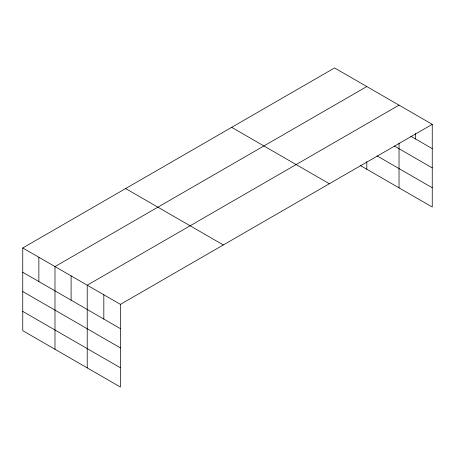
<?xml version="1.0" encoding="UTF-8"?>
<svg xmlns="http://www.w3.org/2000/svg" width="455" height="455" viewBox="0 0 455 455"><rect width="100%" height="100%" fill="white"/><g stroke="black" fill="none" stroke-linecap="round" stroke-linejoin="round"><path stroke-width="0.68" d="M22.75 247.964L120.433 304.361L120.433 387.063L22.75 330.666L22.75 247.964L334.567 67.937L432.25 124.334L432.25 207.036L360.235 165.455M366.804 86.552L54.987 266.579L54.987 349.275M399.035 105.162L87.224 285.188L87.224 367.885M120.433 304.361L432.25 124.334M410.723 136.199L432.25 148.626M394.263 145.97L432.25 167.901M376.95 155.832L432.25 187.761M231.669 127.349L329.352 183.746M125.648 188.558L223.331 244.955M22.75 272.255L120.433 328.652M22.75 291.53L120.433 347.927M22.75 311.391L120.433 367.782M415.642 133.486L415.642 139.037M399.035 143.217L399.035 187.858M366.804 161.679L366.804 169.249M103.825 294.777L103.825 319.063M71.105 275.884L71.105 300.169M38.868 257.268L38.868 281.56"/></g></svg>
